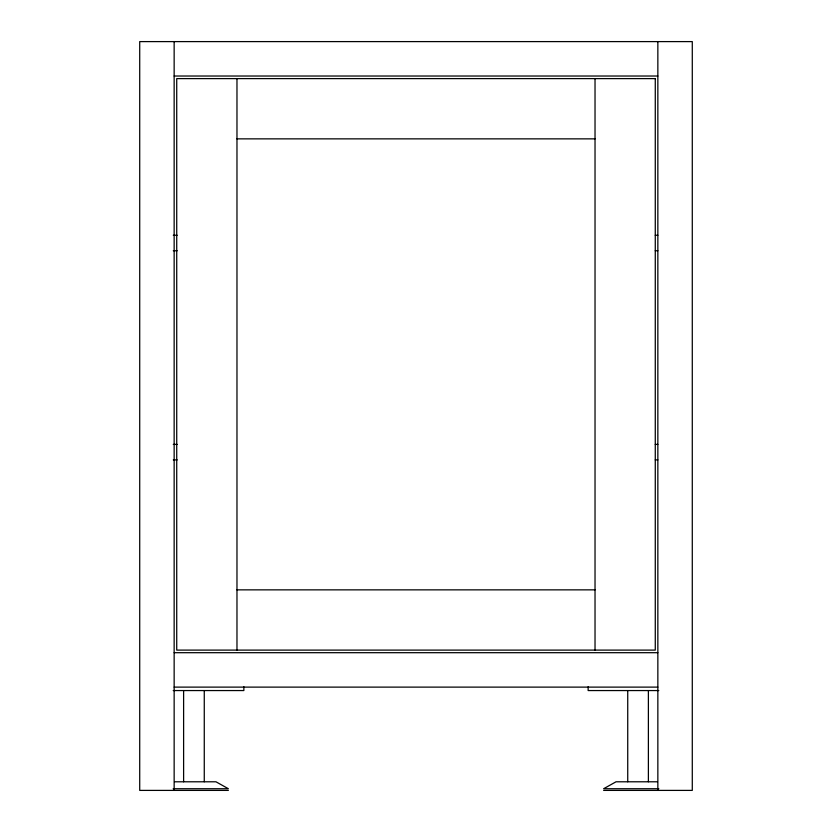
<?xml version="1.0" encoding="UTF-8"?>
<svg xmlns="http://www.w3.org/2000/svg" width="832" height="832" viewBox="0 0 832 832"><rect width="100%" height="100%" fill="white"/><g stroke="black" fill="none" stroke-linecap="round" stroke-linejoin="round"><path stroke-width="1.25" d="M174.148 76.024L657.852 76.024M236.974 138.861L595.026 138.861M173.285 235.258L177.185 235.258M655.252 235.258L657.852 235.258M173.285 250.744L177.185 250.744M655.252 250.744L657.852 250.744M173.285 444.402L177.185 444.402M655.252 444.402L657.852 444.402M173.285 459.898L177.185 459.898M655.252 459.898L657.852 459.898M236.974 589.857L595.026 589.857M174.148 652.694L657.852 652.694M174.148 687.118L657.852 687.118M173.212 690.56L243.859 690.56L243.859 686.764M658.788 690.56L588.141 690.56L588.141 686.764M174.866 781.789L215.966 781.789L228.374 788.736L173.16 788.736M657.134 781.789L616.034 781.789L603.626 788.736L658.84 788.736M228.374 790.4L139.714 790.4L139.714 41.6L692.286 41.6L692.286 790.4L603.626 790.4M657.852 41.6L657.852 790.4M648.388 690.56L648.388 781.789M627.734 690.56L627.734 781.789M595.026 78.614L595.026 650.104M236.974 78.614L236.974 650.104M204.266 690.56L204.266 781.789M183.612 690.56L183.612 781.789M174.148 41.6L174.148 790.4M655.273 78.614L176.727 78.614L176.727 650.104L655.273 650.104L655.273 78.614"/></g></svg>
